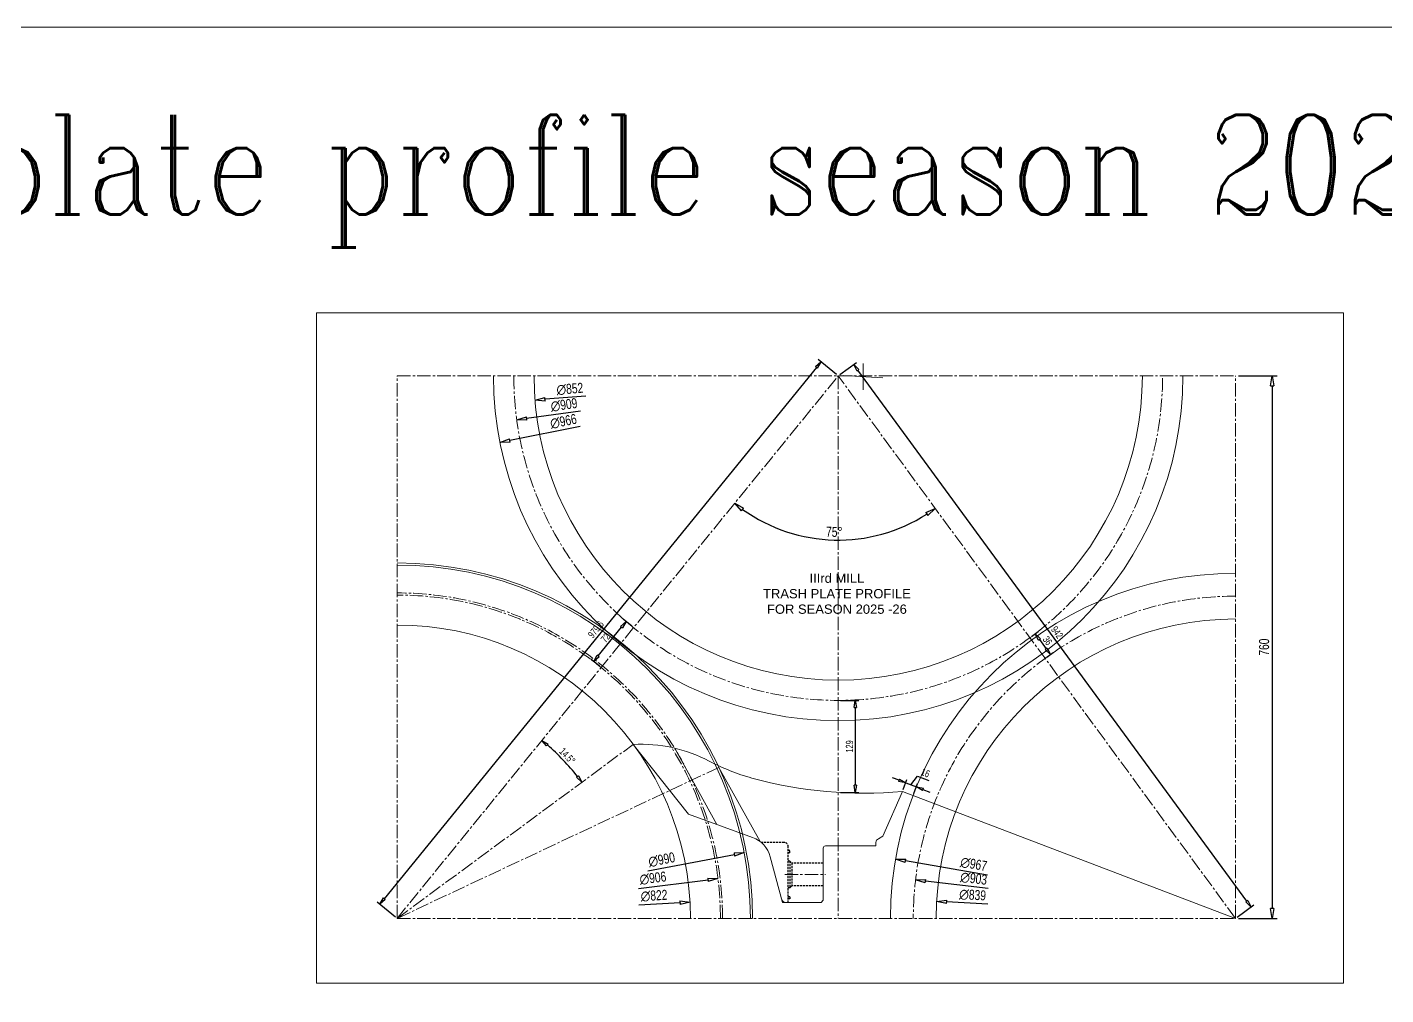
# Model space of a CAD drawing. Header units: millimetres. Extents: x 135002 to 160744, y 22203 to 27033.
# Drawn here: x 153214 to 155118, y 24283 to 25639 of the extents above; entities that cross this region are included whole.
import ezdxf

# ---------------------------------------------------------------- set-up
doc = ezdxf.new("R2010")
doc.units = ezdxf.units.MM
doc.header["$LTSCALE"] = 25
doc.linetypes.add('CENTER2', pattern=[1.125, 0.75, -0.125, 0.125, -0.125])
doc.linetypes.add('HIDDEN', pattern=[0.375, 0.25, -0.125])
doc.layers.get('0').update_dxf_attribs({"linetype": 'CONTINUOUS'})
doc.layers.get('Defpoints').update_dxf_attribs({"linetype": 'CONTINUOUS'})
for name, color, linetype, lineweight in [('04 DIMENSION', 7, 'CONTINUOUS', 18), ('cen line', 1, 'CENTER2', 13), ('main', 7, 'CONTINUOUS', 30)]:
    doc.layers.add(name, color=color, linetype=linetype, lineweight=lineweight)
doc.styles.add('arial', font='arial.ttf')
doc.styles.add('DIM-1', font='swisscl.ttf')
doc.styles.add('ROMANC', font='romanc', dxfattribs={"height": 1050})
doc.dimstyles.new('DIM-1', dxfattribs={"dimscale": 5, "dimtxt": 2, "dimasz": 2, "dimexe": 1, "dimexo": 0.6, "dimgap": 0.6, "dimtad": 1, "dimdec": 0, "dimzin": 0, "dimdsep": 46, "dimtxsty": 'DIM-1', "dimblk": 'CLOSEDBLANK', "dimcen": 0, "dimclrd": 8, "dimclre": 8, "dimclrt": 6, "dimadec": 0, "dimazin": 0, "dimtfac": 1, "dimtdec": 0, "dimtmove": 1, "dimatfit": 0, "dimfxl": 1, "dimtolj": 1, "dimtzin": 0, "dimarcsym": 1})

# ---------------------------------------------------------------- blocks, each defined once
blk = doc.blocks.new('_ClosedBlank')
at = {"color": 0, "linetype": 'ByBlock', "lineweight": -2}
for p, q in [((-1, 0.17), (0, 0)), ((-1, 0.17), (-1, -0.17)), ((0, 0), (-1, -0.17))]:
    blk.add_line(p, q, dxfattribs=at)
blk = doc.blocks.new('*D532')
at = {"layer": '04 DIMENSION', "color": 8, "lineweight": -2, "transparency": 16777216}
blk.add_arc((154350.2, 25150.6), 230, 234.3682, 302.7363, dxfattribs=at)
at = {"layer": 'Defpoints', "color": 0, "transparency": 16777216}
for p in [(154350.2, 25150.6), (154350.2, 25150.6), (154294.5, 24927.4), (153732.1, 24390.6), (154906.9, 24390.6)]:
    blk.add_point(p, dxfattribs=at)
at = {"layer": '04 DIMENSION', "color": 8, "lineweight": -2, "transparency": 16777216, "xscale": 14, "yscale": 14, "zscale": 14}
for p, rotation in [((154205.1, 24972.1), 142.6241397678672), ((154486.1, 24965), 34.48034945265177)]:
    blk.add_blockref('_ClosedBlank', p, dxfattribs=dict(at, rotation=rotation))
at = {"layer": '04 DIMENSION', "color": 6, "transparency": 16777216, "insert": (154344.7, 24932), "char_height": 14, "attachment_point": 5, "rotation": 358.5522, "style": 'DIM-1'}
blk.add_mtext('\\A1;75°', dxfattribs=at)
blk = doc.blocks.new('*D533')
at = {"layer": '04 DIMENSION', "color": 8, "lineweight": -2, "transparency": 16777216}
blk.add_line((153996.7, 25122.4), (153939.3, 25117.8), dxfattribs=at)
at = {"layer": 'Defpoints', "color": 0, "transparency": 16777216}
for p in [(154775, 25184.5), (153925.3, 25116.7)]:
    blk.add_point(p, dxfattribs=at)
at = {"layer": '04 DIMENSION', "color": 8, "lineweight": -2, "transparency": 16777216, "xscale": 14, "yscale": 14, "zscale": 14, "rotation": 184.5643134054084}
blk.add_blockref('_ClosedBlank', (153925.3, 25116.7), dxfattribs=at)
at = {"layer": '04 DIMENSION', "color": 6, "transparency": 16777216, "insert": (153974.1, 25132.2), "char_height": 14, "attachment_point": 5, "rotation": 4.5643, "style": 'DIM-1'}
blk.add_mtext('\\A1;∅852', dxfattribs=at)
blk = doc.blocks.new('*D534')
at = {"layer": '04 DIMENSION', "color": 8, "lineweight": -2, "transparency": 16777216}
blk.add_line((153989.1, 25101.4), (153913.6, 25091.1), dxfattribs=at)
at = {"layer": 'Defpoints', "color": 0, "transparency": 16777216}
for p in [(154800.6, 25212), (153899.8, 25089.2)]:
    blk.add_point(p, dxfattribs=at)
at = {"layer": '04 DIMENSION', "color": 8, "lineweight": -2, "transparency": 16777216, "xscale": 14, "yscale": 14, "zscale": 14, "rotation": 187.7603903442281}
blk.add_blockref('_ClosedBlank', (153899.8, 25089.2), dxfattribs=at)
at = {"layer": '04 DIMENSION', "color": 6, "transparency": 16777216, "insert": (153965.9, 25109.9), "char_height": 14, "attachment_point": 5, "rotation": 7.7604, "style": 'DIM-1'}
blk.add_mtext('\\A1;∅909', dxfattribs=at)
blk = doc.blocks.new('*D535')
at = {"layer": '04 DIMENSION', "color": 8, "lineweight": -2, "transparency": 16777216}
blk.add_line((153988.8, 25079.6), (153890, 25060.2), dxfattribs=at)
at = {"layer": 'Defpoints', "color": 0, "transparency": 16777216}
for p in [(154824.1, 25243.6), (153876.2, 25057.5)]:
    blk.add_point(p, dxfattribs=at)
at = {"layer": '04 DIMENSION', "color": 8, "lineweight": -2, "transparency": 16777216, "xscale": 14, "yscale": 14, "zscale": 14, "rotation": 191.1083182203342}
blk.add_blockref('_ClosedBlank', (153876.2, 25057.5), dxfattribs=at)
at = {"layer": '04 DIMENSION', "color": 6, "transparency": 16777216, "insert": (153965.1, 25086.8), "char_height": 14, "attachment_point": 5, "rotation": 11.1083, "style": 'DIM-1'}
blk.add_mtext('\\A1;∅966', dxfattribs=at)
blk = doc.blocks.new('*D536')
at = {"layer": '04 DIMENSION', "color": 8, "lineweight": -2, "transparency": 16777216}
blk.add_line((154071, 24409.4), (154128.5, 24412.6), dxfattribs=at)
at = {"layer": 'Defpoints', "color": 0, "transparency": 16777216}
for p in [(154142.5, 24413.4), (153321.7, 24367.8)]:
    blk.add_point(p, dxfattribs=at)
at = {"layer": '04 DIMENSION', "color": 8, "lineweight": -2, "transparency": 16777216, "xscale": 14, "yscale": 14, "zscale": 14, "rotation": 3.177194609714219}
blk.add_blockref('_ClosedBlank', (154142.5, 24413.4), dxfattribs=at)
at = {"layer": '04 DIMENSION', "color": 6, "transparency": 16777216, "insert": (154092.1, 24422.2), "char_height": 14, "attachment_point": 5, "rotation": 3.1772, "style": 'DIM-1'}
blk.add_mtext('\\A1;∅822', dxfattribs=at)
blk = doc.blocks.new('*D537')
at = {"layer": '04 DIMENSION', "color": 8, "lineweight": -2, "transparency": 16777216}
blk.add_line((154070.3, 24432.6), (154167.8, 24444.8), dxfattribs=at)
at = {"layer": 'Defpoints', "color": 0, "transparency": 16777216}
for p in [(154181.7, 24446.5), (153282.6, 24334.7)]:
    blk.add_point(p, dxfattribs=at)
at = {"layer": '04 DIMENSION', "color": 8, "lineweight": -2, "transparency": 16777216, "xscale": 14, "yscale": 14, "zscale": 14, "rotation": 7.089581002538402}
blk.add_blockref('_ClosedBlank', (154181.7, 24446.5), dxfattribs=at)
at = {"layer": '04 DIMENSION', "color": 6, "transparency": 16777216, "insert": (154090.5, 24446.8), "char_height": 14, "attachment_point": 5, "rotation": 7.0896, "style": 'DIM-1'}
blk.add_mtext('\\A1;∅906', dxfattribs=at)
blk = doc.blocks.new('*D538')
at = {"layer": '04 DIMENSION', "color": 8, "lineweight": -2, "transparency": 16777216}
blk.add_line((154083.5, 24457.2), (154204.7, 24480.2), dxfattribs=at)
at = {"layer": 'Defpoints', "color": 0, "transparency": 16777216}
for p in [(154218.4, 24482.8), (153245.8, 24298.3)]:
    blk.add_point(p, dxfattribs=at)
at = {"layer": '04 DIMENSION', "color": 8, "lineweight": -2, "transparency": 16777216, "xscale": 14, "yscale": 14, "zscale": 14, "rotation": 10.74181479773196}
blk.add_blockref('_ClosedBlank', (154218.4, 24482.8), dxfattribs=at)
at = {"layer": '04 DIMENSION', "color": 6, "transparency": 16777216, "insert": (154102.8, 24472.7), "char_height": 14, "attachment_point": 5, "rotation": 10.7418, "style": 'DIM-1'}
blk.add_mtext('\\A1;∅990', dxfattribs=at)
blk = doc.blocks.new('*D539')
at = {"layer": '04 DIMENSION', "color": 8, "lineweight": -2, "transparency": 16777216}
blk.add_line((154559.7, 24410.4), (154502.1, 24413.6), dxfattribs=at)
at = {"layer": 'Defpoints', "color": 0, "transparency": 16777216}
for p in [(154488.1, 24414.4), (155325.7, 24366.7)]:
    blk.add_point(p, dxfattribs=at)
at = {"layer": '04 DIMENSION', "color": 8, "lineweight": -2, "transparency": 16777216, "xscale": 14, "yscale": 14, "zscale": 14, "rotation": 176.7396444028789}
blk.add_blockref('_ClosedBlank', (154488.1, 24414.4), dxfattribs=at)
at = {"layer": '04 DIMENSION', "color": 6, "transparency": 16777216, "insert": (154538.5, 24423.2), "char_height": 14, "attachment_point": 5, "rotation": 356.7396, "style": 'DIM-1'}
blk.add_mtext('\\A1;∅839', dxfattribs=at)
blk = doc.blocks.new('*D540')
at = {"layer": '04 DIMENSION', "color": 8, "lineweight": -2, "transparency": 16777216}
blk.add_line((154560.4, 24432.2), (154472.5, 24442.7), dxfattribs=at)
at = {"layer": 'Defpoints', "color": 0, "transparency": 16777216}
for p in [(154458.6, 24444.4), (155355.2, 24336.8)]:
    blk.add_point(p, dxfattribs=at)
at = {"layer": '04 DIMENSION', "color": 8, "lineweight": -2, "transparency": 16777216, "xscale": 14, "yscale": 14, "zscale": 14, "rotation": 173.1583281267258}
blk.add_blockref('_ClosedBlank', (154458.6, 24444.4), dxfattribs=at)
at = {"layer": '04 DIMENSION', "color": 6, "transparency": 16777216, "insert": (154540, 24446.3), "char_height": 14, "attachment_point": 5, "rotation": 353.1583, "style": 'DIM-1'}
blk.add_mtext('\\A1;∅903', dxfattribs=at)
blk = doc.blocks.new('*D541')
at = {"layer": '04 DIMENSION', "color": 8, "lineweight": -2, "transparency": 16777216}
blk.add_line((154559.5, 24451.3), (154444.4, 24471.3), dxfattribs=at)
at = {"layer": 'Defpoints', "color": 0, "transparency": 16777216}
for p in [(154430.6, 24473.7), (155383.2, 24307.4)]:
    blk.add_point(p, dxfattribs=at)
at = {"layer": '04 DIMENSION', "color": 8, "lineweight": -2, "transparency": 16777216, "xscale": 14, "yscale": 14, "zscale": 14, "rotation": 170.0956320146691}
blk.add_blockref('_ClosedBlank', (154430.6, 24473.7), dxfattribs=at)
at = {"layer": '04 DIMENSION', "color": 6, "transparency": 16777216, "insert": (154540, 24466.4), "char_height": 14, "attachment_point": 5, "rotation": 350.0956, "style": 'DIM-1'}
blk.add_mtext('\\A1;∅967', dxfattribs=at)
blk = doc.blocks.new('*D542')
at = {"layer": '04 DIMENSION', "color": 8, "linetype": 'Continuous', "lineweight": -2, "transparency": 16777216}
for p, q in [((154061, 24799.8), (154049, 24809.6)), ((154015.6, 24743.9), (154003.6, 24753.7))]:
    blk.add_line(p, q, dxfattribs=at)
at = {"layer": '04 DIMENSION', "color": 8, "lineweight": -2, "transparency": 16777216}
blk.add_line((154013.8, 24758.3), (154046.6, 24798.6), dxfattribs=at)
at = {"layer": 'Defpoints', "color": 0, "transparency": 16777216}
for p in [(154052.9, 24806.4), (154063.4, 24797.9), (154017.9, 24742)]:
    blk.add_point(p, dxfattribs=at)
at = {"layer": '04 DIMENSION', "color": 8, "lineweight": -2, "transparency": 16777216, "xscale": 10, "yscale": 10, "zscale": 10}
for p, rotation in [((154052.9, 24806.4), 50.88005954409994), ((154007.5, 24750.5), 230.8800595440999)]:
    blk.add_blockref('_ClosedBlank', p, dxfattribs=dict(at, rotation=rotation))
at = {"layer": '04 DIMENSION', "color": 6, "transparency": 16777216, "insert": (154024, 24783.5), "char_height": 10, "attachment_point": 5, "rotation": 50.8801, "style": 'DIM-1'}
blk.add_mtext('\\A1;72', dxfattribs=at)
blk = doc.blocks.new('*D543')
at = {"layer": '04 DIMENSION', "color": 8, "linetype": 'Continuous', "lineweight": -2, "transparency": 16777216}
for p, q in [((154347.9, 25152.5), (154322, 25173.5)), ((153729.8, 24392.5), (153703.9, 24413.5))]:
    blk.add_line(p, q, dxfattribs=at)
at = {"layer": '04 DIMENSION', "color": 8, "lineweight": -2, "transparency": 16777216}
blk.add_line((154319.6, 25162.6), (153714.1, 24418.1), dxfattribs=at)
at = {"layer": 'Defpoints', "color": 0, "transparency": 16777216}
for p in [(154350.2, 25150.6), (153707.8, 24410.3), (153732.1, 24390.6)]:
    blk.add_point(p, dxfattribs=at)
at = {"layer": '04 DIMENSION', "color": 8, "lineweight": -2, "transparency": 16777216, "xscale": 10, "yscale": 10, "zscale": 10}
for p, rotation in [((154325.9, 25170.3), 50.88005954409589), ((153707.8, 24410.3), 230.8800595440958)]:
    blk.add_blockref('_ClosedBlank', p, dxfattribs=dict(at, rotation=rotation))
at = {"layer": '04 DIMENSION', "color": 6, "transparency": 16777216, "insert": (154010.6, 24795.5), "char_height": 10, "attachment_point": 5, "rotation": 50.8801, "style": 'DIM-1'}
blk.add_mtext('\\A1;979.6', dxfattribs=at)
blk = doc.blocks.new('*D544')
at = {"layer": '04 DIMENSION', "color": 8, "linetype": 'Continuous', "lineweight": -2, "transparency": 16777216}
for p, q in [((154621.3, 24785.6), (154630.4, 24792.3)), ((154642.5, 24756.6), (154651.6, 24763.3))]:
    blk.add_line(p, q, dxfattribs=at)
at = {"layer": '04 DIMENSION', "color": 8, "lineweight": -2, "transparency": 16777216}
blk.add_line((154632.2, 24781.3), (154641.7, 24768.4), dxfattribs=at)
at = {"layer": 'Defpoints', "color": 0, "transparency": 16777216}
for p in [(154618.8, 24783.9), (154640.1, 24754.8), (154647.6, 24760.3)]:
    blk.add_point(p, dxfattribs=at)
at = {"layer": '04 DIMENSION', "color": 8, "lineweight": -2, "transparency": 16777216, "xscale": 10, "yscale": 10, "zscale": 10}
for p, rotation in [((154626.3, 24789.3), 126.2244296764075), ((154647.6, 24760.3), 306.2244296764075)]:
    blk.add_blockref('_ClosedBlank', p, dxfattribs=dict(at, rotation=rotation))
at = {"layer": '04 DIMENSION', "color": 6, "transparency": 16777216, "insert": (154643.5, 24779.6), "char_height": 10, "attachment_point": 5, "rotation": 306.2244, "style": 'DIM-1'}
blk.add_mtext('\\A1;36', dxfattribs=at)
blk = doc.blocks.new('*D545')
at = {"layer": '04 DIMENSION', "color": 8, "linetype": 'Continuous', "lineweight": -2, "transparency": 16777216}
for p, q in [((154352.6, 25152.4), (154376, 25169.5)), ((154909.3, 24392.4), (154932.7, 24409.5))]:
    blk.add_line(p, q, dxfattribs=at)
at = {"layer": '04 DIMENSION', "color": 8, "lineweight": -2, "transparency": 16777216}
blk.add_line((154922.8, 24414.6), (154377.9, 25158.5), dxfattribs=at)
at = {"layer": 'Defpoints', "color": 0, "transparency": 16777216}
for p in [(154372, 25166.5), (154350.2, 25150.6), (154906.9, 24390.6)]:
    blk.add_point(p, dxfattribs=at)
at = {"layer": '04 DIMENSION', "color": 8, "lineweight": -2, "transparency": 16777216, "xscale": 10, "yscale": 10, "zscale": 10}
for p, rotation in [((154372, 25166.5), 126.2244296764236), ((154928.7, 24406.5), 306.2244296764236)]:
    blk.add_blockref('_ClosedBlank', p, dxfattribs=dict(at, rotation=rotation))
at = {"layer": '04 DIMENSION', "color": 6, "transparency": 16777216, "insert": (154656.9, 24791.3), "char_height": 10, "attachment_point": 5, "rotation": 306.2244, "style": 'DIM-1'}
blk.add_mtext('\\A1;942', dxfattribs=at)
blk = doc.blocks.new('*D546')
at = {"layer": '04 DIMENSION', "color": 8, "linetype": 'Continuous', "lineweight": -2, "transparency": 16777216}
for p, q in [((154353.2, 24696), (154379.1, 24696)), ((154353.2, 24567), (154379.1, 24567))]:
    blk.add_line(p, q, dxfattribs=at)
at = {"layer": '04 DIMENSION', "color": 8, "lineweight": -2, "transparency": 16777216}
blk.add_line((154374.1, 24686), (154374.1, 24577), dxfattribs=at)
at = {"layer": 'Defpoints', "color": 0, "transparency": 16777216}
for p in [(154350.2, 24696), (154350.2, 24567), (154374.1, 24567)]:
    blk.add_point(p, dxfattribs=at)
at = {"layer": '04 DIMENSION', "color": 8, "lineweight": -2, "transparency": 16777216, "xscale": 10, "yscale": 10, "zscale": 10}
for p, rotation in [((154374.1, 24696), 90), ((154374.1, 24567), 270)]:
    blk.add_blockref('_ClosedBlank', p, dxfattribs=dict(at, rotation=rotation))
at = {"layer": '04 DIMENSION', "color": 6, "transparency": 16777216, "insert": (154366, 24631.5), "char_height": 10, "attachment_point": 5, "rotation": 90, "style": 'DIM-1'}
blk.add_mtext('\\A1;129', dxfattribs=at)
blk = doc.blocks.new('*D547')
at = {"layer": '04 DIMENSION', "color": 8, "linetype": 'Continuous', "lineweight": -2, "transparency": 16777216}
for p, q in [((154911.1, 25150.6), (154965.5, 25150.6)), ((154911.1, 24390.6), (154965.5, 24390.6))]:
    blk.add_line(p, q, dxfattribs=at)
at = {"layer": '04 DIMENSION', "color": 8, "lineweight": -2, "transparency": 16777216}
blk.add_line((154958.5, 25136.6), (154958.5, 24404.6), dxfattribs=at)
at = {"layer": 'Defpoints', "color": 0, "transparency": 16777216}
for p in [(154906.9, 25150.6), (154906.9, 24390.6), (154958.5, 24390.6)]:
    blk.add_point(p, dxfattribs=at)
at = {"layer": '04 DIMENSION', "color": 8, "lineweight": -2, "transparency": 16777216, "xscale": 14, "yscale": 14, "zscale": 14}
for p, rotation in [((154958.5, 25150.6), 90), ((154958.5, 24390.6), 270)]:
    blk.add_blockref('_ClosedBlank', p, dxfattribs=dict(at, rotation=rotation))
at = {"layer": '04 DIMENSION', "color": 6, "transparency": 16777216, "insert": (154947.1, 24770.6), "char_height": 14, "attachment_point": 5, "rotation": 90, "style": 'DIM-1'}
blk.add_mtext('\\A1;760', dxfattribs=at)
blk = doc.blocks.new('*D548')
at = {"layer": '04 DIMENSION', "color": 8, "lineweight": -2, "transparency": 16777216}
for p, q in [((154435.4, 24584), (154426.1, 24587.6)), ((154452.2, 24577.6), (154461.5, 24589.7)), ((154461.5, 24589.7), (154477.4, 24583.7)), ((154444.8, 24580.5), (154459.7, 24574.8)), ((154444.8, 24580.5), (154459.7, 24574.8)), ((154469, 24571.2), (154478.4, 24567.6))]:
    blk.add_line(p, q, dxfattribs=at)
at = {"layer": '04 DIMENSION', "color": 8, "linetype": 'Continuous', "lineweight": -2, "transparency": 16777216}
for p, q in [((154441.3, 24571.3), (154446.5, 24585.1)), ((154456.2, 24565.6), (154461.5, 24579.4))]:
    blk.add_line(p, q, dxfattribs=at)
at = {"layer": 'Defpoints', "color": 0, "transparency": 16777216}
for p in [(154440.2, 24568.5), (154455.2, 24562.8), (154459.7, 24574.8)]:
    blk.add_point(p, dxfattribs=at)
at = {"layer": '04 DIMENSION', "color": 8, "lineweight": -2, "transparency": 16777216, "xscale": 10, "yscale": 10, "zscale": 10}
for p, rotation in [((154444.8, 24580.5), 339.1289217173366), ((154459.7, 24574.8), 159.1289217173366)]:
    blk.add_blockref('_ClosedBlank', p, dxfattribs=dict(at, rotation=rotation))
at = {"layer": '04 DIMENSION', "color": 6, "transparency": 16777216, "insert": (154472.4, 24594.3), "char_height": 10, "attachment_point": 5, "rotation": 339.1289, "style": 'DIM-1'}
blk.add_mtext('\\A1;16', dxfattribs=at)
blk = doc.blocks.new('*D549')
at = {"layer": '04 DIMENSION', "color": 8, "lineweight": -2, "transparency": 16777216}
blk.add_arc((153732.1, 24390.6), 321.5, 38.1621, 49.098, dxfattribs=at)
at = {"layer": 'Defpoints', "color": 0, "transparency": 16777216}
for p in [(154350.2, 25150.6), (154063, 24634.4), (153974, 24602.4), (153732.1, 24390.6), (153732.1, 24390.6)]:
    blk.add_point(p, dxfattribs=at)
at = {"layer": '04 DIMENSION', "color": 8, "lineweight": -2, "transparency": 16777216, "xscale": 10, "yscale": 10, "zscale": 10}
for p, rotation in [((153935, 24640), 139.9890300438604), ((153991, 24581.3), 307.2710890443284)]:
    blk.add_blockref('_ClosedBlank', p, dxfattribs=dict(at, rotation=rotation))
at = {"layer": '04 DIMENSION', "color": 6, "transparency": 16777216, "insert": (153970.7, 24618), "char_height": 10, "attachment_point": 5, "rotation": 313.6301, "style": 'DIM-1'}
blk.add_mtext('\\A1;14.5°', dxfattribs=at)
blk = doc.blocks.new('*D738')
at = {"layer": '04 DIMENSION', "color": 8, "lineweight": -2, "transparency": 16777216}
blk.add_line((152717.2, 24438.6), (152658.1, 24442.8), dxfattribs=at)
at = {"layer": 'Defpoints', "color": 0, "transparency": 16777216}
for p in [(152648.1, 24443.5), (153478.1, 24385.4)]:
    blk.add_point(p, dxfattribs=at)
at = {"layer": '04 DIMENSION', "color": 8, "lineweight": -2, "transparency": 16777216, "xscale": 10, "yscale": 10, "zscale": 10, "rotation": 176.0007429694462}
blk.add_blockref('_ClosedBlank', (152648.1, 24443.5), dxfattribs=at)
at = {"layer": '04 DIMENSION', "color": 6, "transparency": 16777216, "insert": (152702.2, 24448), "char_height": 10, "attachment_point": 5, "rotation": 356.0007, "style": 'DIM-1'}
blk.add_mtext('\\A1;∅832', dxfattribs=at)
blk = doc.blocks.new('*D739')
at = {"layer": '04 DIMENSION', "color": 8, "lineweight": -2, "transparency": 16777216}
blk.add_line((152718.5, 24475.5), (152631.9, 24490.9), dxfattribs=at)
at = {"layer": 'Defpoints', "color": 0, "transparency": 16777216}
for p in [(152622, 24492.6), (153504.3, 24336.3)]:
    blk.add_point(p, dxfattribs=at)
at = {"layer": '04 DIMENSION', "color": 8, "lineweight": -2, "transparency": 16777216, "xscale": 10, "yscale": 10, "zscale": 10, "rotation": 169.9506279305909}
blk.add_blockref('_ClosedBlank', (152622, 24492.6), dxfattribs=at)
at = {"layer": '04 DIMENSION', "color": 6, "transparency": 16777216, "insert": (152704.6, 24486.4), "char_height": 10, "attachment_point": 5, "rotation": 349.9506, "style": 'DIM-1'}
blk.add_mtext('\\A1;∅896', dxfattribs=at)
blk = doc.blocks.new('*D740')
at = {"layer": '04 DIMENSION', "color": 8, "lineweight": -2, "transparency": 16777216}
blk.add_line((152722.7, 24507.2), (152609.6, 24537.9), dxfattribs=at)
at = {"layer": 'Defpoints', "color": 0, "transparency": 16777216}
for p in [(152600, 24540.6), (153526.3, 24288.3)]:
    blk.add_point(p, dxfattribs=at)
at = {"layer": '04 DIMENSION', "color": 8, "lineweight": -2, "transparency": 16777216, "xscale": 10, "yscale": 10, "zscale": 10, "rotation": 164.7653573330547}
blk.add_blockref('_ClosedBlank', (152600, 24540.6), dxfattribs=at)
at = {"layer": '04 DIMENSION', "color": 6, "transparency": 16777216, "insert": (152709.8, 24519.2), "char_height": 10, "attachment_point": 5, "rotation": 344.7654, "style": 'DIM-1'}
blk.add_mtext('\\A1;∅960', dxfattribs=at)

msp = doc.modelspace()

# ---------------------------------------------------------------- linework, layer by layer
at = {"layer": '04 DIMENSION'}
for p, q in [((154385.145, 25167.848), (154385.145, 25131.227)), ((154357.743, 25151.181), (154412.547, 25147.893)), ((154140.285, 24536.803), (154063.014, 24634.365)), ((154120.625, 24629.328), (154180.304, 24522.237)), ((154182.98, 24602.072), (154240.873, 24498.187)), ((154440.201, 24568.54), (154906.926, 24390.585)), ((154230.118, 24504.107), (154140.285, 24536.803))]:
    msp.add_line(p, q, dxfattribs=at)
at = {"layer": '04 DIMENSION', "color": 7}
for p, q in [((154440.201, 24568.54), (154412.954, 24505.524)), ((154406.717, 24501.827), (154412.954, 24505.524)), ((154329.192, 24488.985), (154329.192, 24415.985)), ((154332.192, 24491.985), (154402.964, 24491.985)), ((154402.964, 24496.985), (154402.964, 24491.985)), ((154255.074, 24476.872), (154272.192, 24412.985)), ((154326.192, 24412.985), (154272.192, 24412.985)), ((154329.192, 24415.985), (154326.192, 24412.985))]:
    msp.add_line(p, q, dxfattribs=at)
at = {"layer": '04 DIMENSION'}
for points in [[(151451.461, 25639.205), (157255.029, 25639.205), (157255.029, 22934.334), (151451.461, 22934.334)], [(153619.086, 25238.995), (155058.396, 25238.995), (155058.396, 24299.885), (153619.086, 24299.885)]]:
    msp.add_lwpolyline(points, close=True, dxfattribs=at)
for centre, radius, start, end in [((154350.192, 25150.585), 483, 180, 0), ((154350.192, 25150.585), 426.2, 180, 0), ((153732.118, 24390.585), 498, 0, 90), ((153732.118, 24390.585), 495, 0, 90), ((154906.926, 24390.585), 483.5, 90, 180), ((154906.926, 24390.585), 419.5, 90, 180), ((153732.118, 24390.585), 411, 0, 90), ((154073.663, 24429.642), 205, 62.170854, 92.977766), ((154309.416, 24876.235), 300, 242.170854, 254.512413), ((154385.145, 25149.537), 583.6, 254.512413, 275.413207), ((154216.437, 24466.519), 40, 15, 70)]:
    msp.add_arc(centre, radius, start, end, dxfattribs=at)
at = {"layer": '04 DIMENSION', "color": 7}
for centre, radius, start, end in [((154332.192, 24488.985), 3, 90, 180), ((154407.964, 24496.985), 5, 104.439442, 180), ((154276.796, 24418.985), 6, 195, 270)]:
    msp.add_arc(centre, radius, start, end, dxfattribs=at)
at = {"layer": 'cen line'}
for p, q in [((153732.118, 25150.585), (154906.926, 25150.585)), ((153732.118, 24390.585), (154350.192, 25150.585)), ((153732.118, 24390.585), (153732.118, 25150.585)), ((154350.192, 25150.585), (154350.192, 24390.585)), ((154906.926, 24390.585), (154350.192, 25150.585)), ((154906.926, 24390.585), (154906.926, 25150.585)), ((153732.118, 24390.585), (154063.014, 24634.365)), ((154182.98, 24602.072), (153732.118, 24390.585)), ((154275.193, 24451.985), (154332.513, 24451.985)), ((153732.118, 24390.585), (154906.926, 24390.585))]:
    msp.add_line(p, q, dxfattribs=at)
for centre, radius, start, end in [((154350.192, 25150.585), 454.6, 180, 0), ((153732.118, 24390.585), 456, 0, 90), ((153732.118, 24390.585), 453, 0, 90), ((154906.926, 24390.585), 451.5, 90, 180)]:
    msp.add_arc(centre, radius, start, end, dxfattribs=at)
at = {"layer": 'main', "color": 6, "linetype": 'HIDDEN', "ltscale": 0.45}
for p, q in [((154274.192, 24496.985), (154242.356, 24496.985)), ((154274.192, 24496.985), (154242.356, 24496.985)), ((154280.192, 24412.985), (154280.192, 24490.985)), ((154282.192, 24485.557), (154280.192, 24485.557)), ((154282.192, 24482.557), (154282.192, 24485.557)), ((154282.192, 24482.557), (154280.192, 24482.557)), ((154282.19, 24470.735), (154280.192, 24470.735)), ((154282.19, 24470.735), (154282.19, 24433.235)), ((154282.19, 24470.735), (154285.19, 24467.735)), ((154329.192, 24467.735), (154285.19, 24467.735)), ((154285.19, 24467.735), (154285.19, 24436.235)), ((154282.19, 24433.235), (154280.192, 24433.235)), ((154285.19, 24436.235), (154282.19, 24433.235)), ((154282.19, 24433.235), (154285.19, 24436.235)), ((154329.192, 24436.235), (154285.19, 24436.235)), ((154282.192, 24420.914), (154280.192, 24420.914)), ((154282.192, 24417.914), (154280.192, 24417.914)), ((154282.192, 24420.914), (154282.192, 24417.914))]:
    msp.add_line(p, q, dxfattribs=at)
msp.add_arc((154274.192, 24490.985), 6, 0, 90, dxfattribs=at)
msp.add_arc((154274.192, 24490.985), 6, 0, 90, dxfattribs=at)

# ---------------------------------------------------------------- texts
at = {"insert": (154348.392, 24845.42), "char_height": 13.01365, "width": 368.72009, "attachment_point": 5, "style": 'arial'}
msp.add_mtext('IIIrd MILL \\PTRASH PLATE PROFILE \\PFOR SEASON 2025 -26', dxfattribs=at)
at = {"layer": '04 DIMENSION', "style": 'ROMANC', "width": 0.8}
msp.add_text('Trash plate profile season 2025-26', height=139.41239, dxfattribs=at).set_placement((152612.903, 25376.784))

# ---------------------------------------------------------------- dimensions: what is measured, and where the dimension line sits
at = {"layer": '04 DIMENSION'}
for p1, p2, picture, middle in [((154824.143, 25243.642), (153876.241, 25057.528), '*D535', (153967.341, 25075.415)), ((154800.629, 25211.97), (153899.756, 25089.2), '*D534', (153967.495, 25098.431)), ((154775.041, 25184.501), (153925.344, 25116.669), '*D533', (153974.996, 25120.633)), ((153245.792, 24298.325), (154218.444, 24482.845), '*D538', (154104.91, 24461.307)), ((155383.22, 24307.421), (154430.632, 24473.749), '*D541', (154538.027, 24454.997)), ((153282.581, 24334.675), (154181.654, 24446.495), '*D537', (154091.971, 24435.341)), ((155355.211, 24336.8), (154458.641, 24444.37), '*D540', (154538.662, 24434.769)), ((153321.749, 24367.806), (154142.486, 24413.364), '*D536', (154092.752, 24410.604)), ((155325.747, 24366.727), (154488.105, 24414.443), '*D539', (154537.862, 24411.609))]:
    dim = msp.add_diameter_dim_2p(p1=p1, p2=p2, dimstyle='DIM-1', override={"dimscale": 7}, dxfattribs=at)
    dim.commit()
    dim.dimension.update_dxf_attribs({"geometry": picture, "text_midpoint": middle, "dimtype": 163})
dim = msp.add_aligned_dim(p1=(154350.192, 25150.585), p2=(153732.118, 24390.585), distance=-31.307, dimstyle='DIM-1', override={"dimdec": 1}, dxfattribs=at)
dim.commit()
dim.dimension.update_dxf_attribs({"geometry": '*D543', "text_midpoint": (154010.565, 24795.462)})
for p1, p2, distance, picture, middle in [((154906.926, 24390.585), (154350.192, 25150.585), -27.001, '*D545', (154656.887, 24791.336)), ((154017.936, 24742.035), (154063.364, 24797.894), 13.483, '*D542', (154023.968, 24783.531)), ((154618.838, 24783.855), (154640.112, 24754.814), 9.29, '*D544', (154643.526, 24779.628)), ((154350.192, 24695.985), (154350.192, 24566.985), 23.944, '*D546', (154366.021, 24631.485)), ((154440.201, 24568.54), (154455.151, 24562.84), 12.772, '*D548', (154467.23, 24596.242))]:
    dim = msp.add_aligned_dim(p1=p1, p2=p2, distance=distance, dimstyle='DIM-1', dxfattribs=at)
    dim.commit()
    dim.dimension.update_dxf_attribs({"geometry": picture, "text_midpoint": middle})
for base, line1, override, picture, middle in [((154294.531, 24927.425), ((154906.926, 24390.585), (154350.192, 25150.585)), {"dimscale": 7}, '*D532', (154344.668, 24932)), ((153973.99, 24602.428), ((153732.118, 24390.585), (154063.014, 24634.365)), {"dimadec": 1}, '*D549', (153970.706, 24618.029))]:
    dim = msp.add_angular_dim_2l(base=base, line1=line1, line2=((153732.118, 24390.585), (154350.192, 25150.585)), dimstyle='DIM-1', override=override, dxfattribs=at)
    dim.commit()
    dim.dimension.update_dxf_attribs({"geometry": picture, "text_midpoint": middle})
dim = msp.add_linear_dim(base=(154958.491, 24390.585), p1=(154906.926, 25150.585), p2=(154906.926, 24390.585), angle=90, dimstyle='DIM-1', override={"dimscale": 7}, dxfattribs=at)
dim.commit()
dim.dimension.update_dxf_attribs({"geometry": '*D547', "text_midpoint": (154947.121, 24770.585)})
for p1, p2, picture, middle in [((153526.264, 24288.316), (152600.001, 24540.577), '*D740', (152707.632, 24511.265)), ((153504.259, 24336.272), (152622.006, 24492.621), '*D739', (152703.168, 24478.238)), ((153478.119, 24385.433), (152648.145, 24443.46), '*D738', (152701.643, 24439.72))]:
    dim = msp.add_diameter_dim_2p(p1=p1, p2=p2, dimstyle='DIM-1', dxfattribs=at)
    dim.commit()
    dim.dimension.update_dxf_attribs({"geometry": picture, "text_midpoint": middle, "dimtype": 163})

doc.saveas('drawing.dxf')
